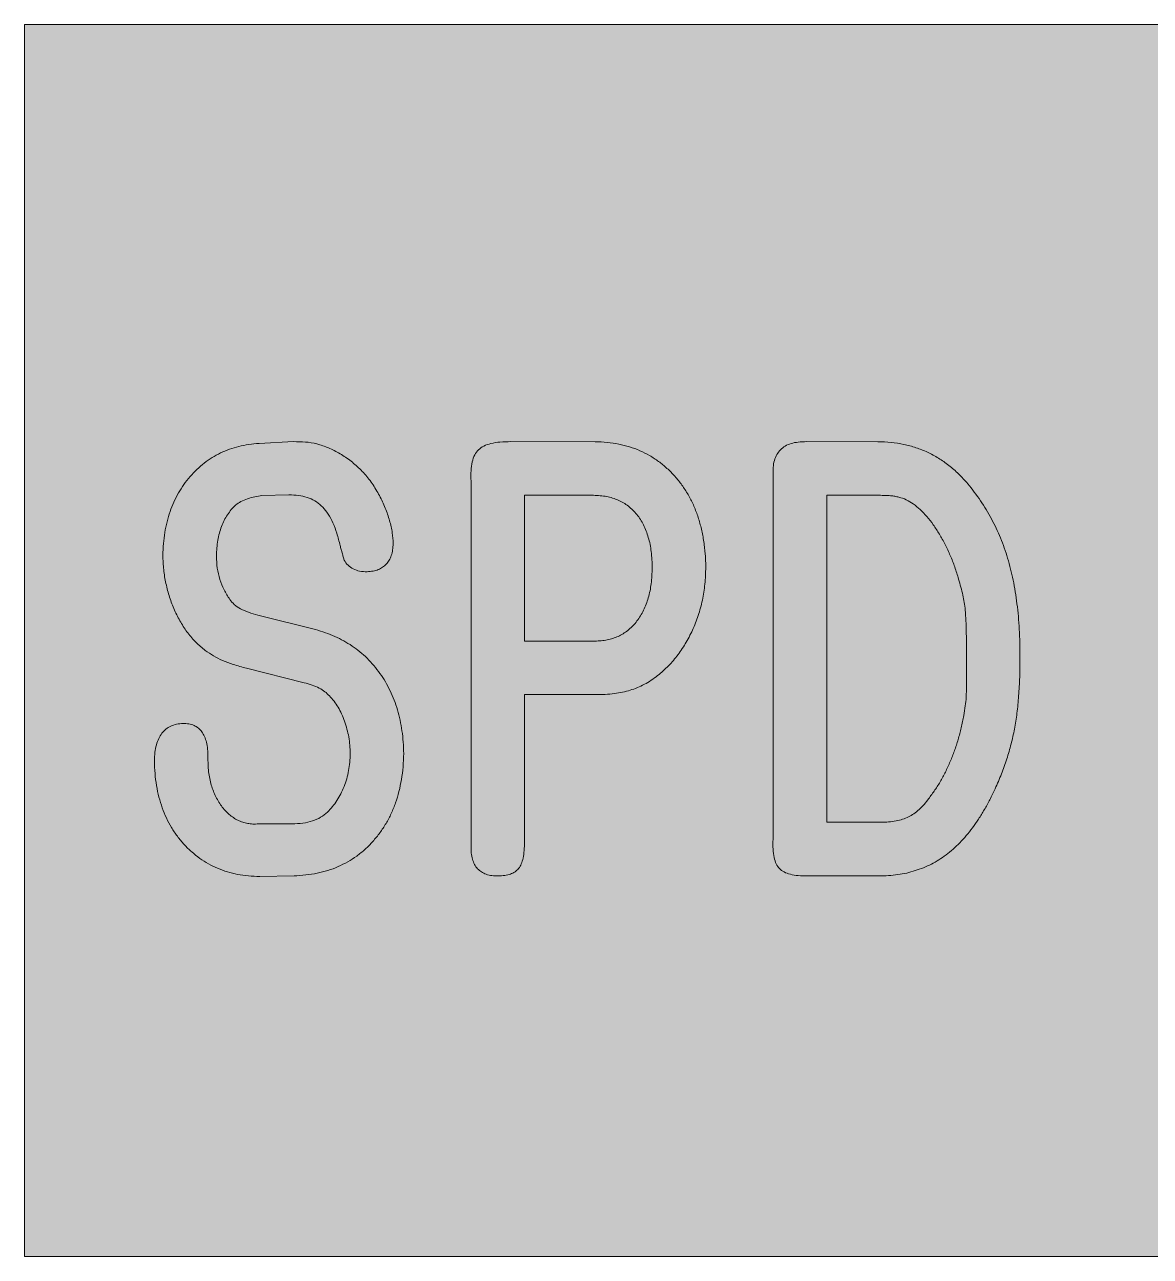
# Model space of a CAD drawing. Header units: inches. Extents: x 98.4 to 111.9, y 145 to 152.4.
# Drawn here: x 98.4 to 105.13, y 145.01 to 152.38 of the extents above; entities that cross this region are included whole.
import ezdxf

# ---------------------------------------------------------------- set-up
doc = ezdxf.new("R2010")
doc.units = ezdxf.units.IN
doc.header["$MEASUREMENT"] = 0

# ---------------------------------------------------------------- blocks, each defined once
blk = doc.blocks.new('block 2')
at = {"true_color": 0xffffff}
h = blk.add_hatch(color=7, dxfattribs=at)
h.dxf.hatch_style = 2
h.paths.add_polyline_path([(98.3968, 152.3788), (98.3968, 145.0128), (111.8588, 145.0128), (111.8588, 152.3788)])
at = {"color": 7, "lineweight": 5, "true_color": 0xffffff}
blk.add_lwpolyline([(98.3968, 152.3788), (98.3968, 145.0128), (111.8588, 145.0128), (111.8588, 152.3788), (98.3968, 152.3788)], dxfattribs=at)
blk = doc.blocks.new('block 5')
at = {"color": 7, "lineweight": 5, "true_color": 0xffffff}
blk.add_open_spline([(102.4696, 149.1343), (102.4684, 149.1005), (102.4672, 149.0668), (102.4639, 149.0332), (102.4609, 149.001), (102.456, 148.969), (102.4493, 148.9373), (102.4427, 148.9062), (102.4344, 148.8754), (102.4244, 148.8453), (102.4146, 148.8155), (102.4031, 148.7863), (102.39, 148.7578), (102.3772, 148.7299), (102.3629, 148.7028), (102.3471, 148.6765), (102.3318, 148.6509), (102.3151, 148.6261), (102.2969, 148.6025), (102.279, 148.5794), (102.2596, 148.5575), (102.2387, 148.537), (102.2179, 148.5166), (102.1955, 148.4978), (102.1732, 148.4789), (102.1601, 148.4693), (102.1469, 148.4598), (102.1332, 148.4512), (102.1199, 148.443), (102.106, 148.4357), (102.0919, 148.4287), (102.0781, 148.4217), (102.064, 148.4151), (102.0496, 148.4095), (102.0356, 148.404), (102.0212, 148.3994), (102.0067, 148.3954), (101.9916, 148.3912), (101.9764, 148.3875), (101.961, 148.3846), (101.9442, 148.3815), (101.9272, 148.3792), (101.9102, 148.3773), (101.8916, 148.3752), (101.873, 148.3736), (101.8543, 148.3728), (101.834, 148.3719), (101.8137, 148.3721), (101.7934, 148.3722), (101.7934, 148.3722), (101.386, 148.3722), (101.386, 148.3722), (101.386, 148.3722), (101.3858, 147.491), (101.3858, 147.491), (101.3853, 147.4737), (101.3849, 147.4564), (101.3835, 147.4391), (101.3823, 147.4243), (101.3805, 147.4096), (101.3773, 147.3951), (101.3746, 147.3829), (101.371, 147.371), (101.366, 147.3595), (101.3618, 147.3499), (101.3568, 147.3406), (101.3502, 147.3324), (101.3441, 147.3248), (101.3368, 147.3182), (101.3288, 147.3127), (101.3204, 147.3068), (101.3112, 147.3021), (101.3017, 147.2986), (101.2909, 147.2946), (101.2797, 147.2921), (101.2684, 147.2906), (101.2554, 147.289), (101.2424, 147.2887), (101.2294, 147.2884), (101.2164, 147.2884), (101.2033, 147.2885), (101.1905, 147.2901), (101.179, 147.2915), (101.1676, 147.2942), (101.1566, 147.298), (101.1467, 147.3014), (101.1371, 147.3058), (101.1284, 147.3115), (101.1199, 147.3171), (101.1121, 147.3238), (101.1052, 147.3313), (101.0982, 147.3388), (101.0921, 147.3472), (101.0872, 147.3561), (101.0817, 147.3661), (101.0779, 147.3768), (101.0747, 147.3877), (101.0713, 147.4), (101.0687, 147.4124), (101.0674, 147.425), (101.0659, 147.4393), (101.066, 147.4537), (101.066, 147.4682), (101.066, 147.4682), (101.0657, 149.6491), (101.0657, 149.6491), (101.0651, 149.6702), (101.0644, 149.6913), (101.0657, 149.7123), (101.0667, 149.7298), (101.0691, 149.7471), (101.073, 149.7642), (101.0764, 149.7787), (101.0809, 149.7929), (101.0877, 149.806), (101.0936, 149.8173), (101.1012, 149.8277), (101.1103, 149.8365), (101.1196, 149.8455), (101.1304, 149.8527), (101.1419, 149.8585), (101.1555, 149.8653), (101.17, 149.8701), (101.1848, 149.8738), (101.2026, 149.8782), (101.2208, 149.8811), (101.239, 149.8828), (101.2606, 149.8847), (101.2823, 149.8849), (101.3041, 149.885), (101.3041, 149.885), (101.8086, 149.8845), (101.8086, 149.8845), (101.8327, 149.8837), (101.8568, 149.8829), (101.8808, 149.8805), (101.9038, 149.8782), (101.9265, 149.8745), (101.9491, 149.8698), (101.971, 149.8653), (101.9927, 149.8599), (102.014, 149.8534), (102.035, 149.8471), (102.0556, 149.8396), (102.0756, 149.8309), (102.0953, 149.8222), (102.1145, 149.8123), (102.1332, 149.8015), (102.1518, 149.7908), (102.17, 149.7792), (102.1873, 149.7665), (102.2049, 149.7538), (102.2216, 149.7399), (102.2376, 149.7253), (102.254, 149.7103), (102.2696, 149.6944), (102.2844, 149.6779), (102.2994, 149.6611), (102.3136, 149.6436), (102.3268, 149.6254), (102.34, 149.607), (102.3522, 149.588), (102.3635, 149.5684), (102.375, 149.5484), (102.3856, 149.5279), (102.3951, 149.5068), (102.4048, 149.4853), (102.4134, 149.4632), (102.421, 149.4408), (102.4289, 149.4178), (102.4357, 149.3944), (102.4414, 149.3708), (102.4473, 149.3462), (102.4521, 149.3213), (102.456, 149.2963), (102.4602, 149.2701), (102.4635, 149.2437), (102.4656, 149.2173), (102.4678, 149.1897), (102.4687, 149.162), (102.4696, 149.1343)], degree=3, knots=[0, 0, 0, 0, 1, 1, 1, 2, 2, 2, 3, 3, 3, 4, 4, 4, 5, 5, 5, 6, 6, 6, 7, 7, 7, 8, 8, 8, 9, 9, 9, 10, 10, 10, 11, 11, 11, 12, 12, 12, 13, 13, 13, 14, 14, 14, 15, 15, 15, 16, 16, 16, 17, 17, 17, 18, 18, 18, 19, 19, 19, 20, 20, 20, 21, 21, 21, 22, 22, 22, 23, 23, 23, 24, 24, 24, 25, 25, 25, 26, 26, 26, 27, 27, 27, 28, 28, 28, 29, 29, 29, 30, 30, 30, 31, 31, 31, 32, 32, 32, 33, 33, 33, 34, 34, 34, 35, 35, 35, 36, 36, 36, 37, 37, 37, 38, 38, 38, 39, 39, 39, 40, 40, 40, 41, 41, 41, 42, 42, 42, 43, 43, 43, 44, 44, 44, 45, 45, 45, 46, 46, 46, 47, 47, 47, 48, 48, 48, 49, 49, 49, 50, 50, 50, 51, 51, 51, 52, 52, 52, 53, 53, 53, 54, 54, 54, 55, 55, 55, 56, 56, 56, 57, 57, 57, 58, 58, 58, 59, 59, 59, 60, 60, 60, 60], dxfattribs=at)
blk = doc.blocks.new('block 6')
at = {"color": 7, "lineweight": 5, "true_color": 0xffffff}
blk.add_open_spline([(100.0075, 147.2884), (100.0075, 147.2884), (99.8029, 147.2844), (99.8029, 147.2844), (99.7801, 147.2851), (99.7573, 147.2857), (99.7346, 147.2878), (99.713, 147.2898), (99.6916, 147.2932), (99.6703, 147.2974), (99.6495, 147.3016), (99.629, 147.3066), (99.6088, 147.3127), (99.589, 147.3186), (99.5696, 147.3256), (99.5506, 147.3336), (99.5319, 147.3414), (99.5136, 147.3502), (99.4959, 147.3601), (99.4779, 147.37), (99.4606, 147.3809), (99.4439, 147.3928), (99.4272, 147.4047), (99.4112, 147.4176), (99.3959, 147.4312), (99.3801, 147.4453), (99.3651, 147.4602), (99.3508, 147.4758), (99.3364, 147.4915), (99.3229, 147.5079), (99.3101, 147.5249), (99.2974, 147.542), (99.2855, 147.5597), (99.2746, 147.578), (99.2636, 147.5963), (99.2537, 147.6151), (99.2447, 147.6344), (99.2354, 147.6543), (99.2272, 147.6747), (99.2198, 147.6954), (99.2123, 147.7165), (99.2057, 147.738), (99.2001, 147.7597), (99.1942, 147.7823), (99.1893, 147.8051), (99.1854, 147.828), (99.1813, 147.8518), (99.1783, 147.8757), (99.1764, 147.8997), (99.1743, 147.9251), (99.1733, 147.9505), (99.1724, 147.9759), (99.173, 147.9931), (99.1736, 148.0103), (99.1758, 148.0273), (99.1777, 148.0423), (99.1808, 148.0572), (99.1848, 148.0719), (99.1884, 148.0849), (99.1926, 148.0976), (99.1984, 148.1097), (99.2036, 148.1207), (99.2101, 148.1311), (99.2176, 148.1408), (99.2246, 148.1499), (99.2324, 148.1584), (99.2413, 148.1656), (99.2502, 148.1729), (99.2602, 148.1788), (99.2706, 148.1837), (99.2815, 148.1887), (99.2929, 148.1925), (99.3045, 148.195), (99.3175, 148.1977), (99.3307, 148.1989), (99.344, 148.2), (99.3557, 148.1994), (99.3675, 148.1987), (99.379, 148.1967), (99.3895, 148.1948), (99.3998, 148.1919), (99.4095, 148.1876), (99.4188, 148.1835), (99.4275, 148.1782), (99.4355, 148.1718), (99.4433, 148.1654), (99.4504, 148.158), (99.4563, 148.1498), (99.4627, 148.1411), (99.4678, 148.1315), (99.4721, 148.1216), (99.4771, 148.1104), (99.481, 148.0989), (99.484, 148.0871), (99.4874, 148.0738), (99.4896, 148.0602), (99.4908, 148.0465), (99.4922, 148.0309), (99.4923, 148.0153), (99.4925, 147.9996), (99.4931, 147.97), (99.4937, 147.9404), (99.497, 147.911), (99.5, 147.8841), (99.5052, 147.8574), (99.5128, 147.8314), (99.5199, 147.8072), (99.5291, 147.7835), (99.5405, 147.7609), (99.5513, 147.7392), (99.564, 147.7185), (99.5788, 147.6993), (99.586, 147.6901), (99.5937, 147.6812), (99.602, 147.6728), (99.6097, 147.665), (99.6178, 147.6577), (99.6263, 147.6508), (99.6344, 147.6441), (99.6428, 147.6378), (99.6517, 147.6322), (99.6605, 147.6266), (99.6697, 147.6216), (99.6793, 147.6175), (99.6887, 147.6135), (99.6983, 147.6102), (99.7081, 147.6073), (99.7179, 147.6045), (99.7279, 147.6021), (99.738, 147.6006), (99.7485, 147.599), (99.7591, 147.5983), (99.7696, 147.5983), (99.7809, 147.5982), (99.7922, 147.5989), (99.8035, 147.5995), (99.8035, 147.5995), (99.9954, 147.5994), (99.9954, 147.5994), (100.0173, 147.6002), (100.0392, 147.601), (100.0609, 147.6039), (100.0802, 147.6065), (100.0993, 147.6108), (100.1179, 147.6169), (100.1349, 147.6225), (100.1514, 147.6296), (100.1665, 147.6389), (100.1809, 147.6479), (100.194, 147.6589), (100.2071, 147.67), (100.2173, 147.6805), (100.2275, 147.691), (100.237, 147.7022), (100.2468, 147.7136), (100.2559, 147.7257), (100.2641, 147.7383), (100.2725, 147.7512), (100.2798, 147.7646), (100.2867, 147.7784), (100.2939, 147.7928), (100.3006, 147.8074), (100.3065, 147.8224), (100.3125, 147.8377), (100.3178, 147.8534), (100.3223, 147.8693), (100.3268, 147.8852), (100.3304, 147.9015), (100.3336, 147.9178), (100.3367, 147.9343), (100.3394, 147.9508), (100.3409, 147.9675), (100.3425, 147.9847), (100.3428, 148.0021), (100.3432, 148.0194), (100.3427, 148.0362), (100.3422, 148.0529), (100.3409, 148.0696), (100.3396, 148.0861), (100.3376, 148.1025), (100.3347, 148.1188), (100.3318, 148.1347), (100.3281, 148.1505), (100.324, 148.1662), (100.3198, 148.1818), (100.3152, 148.1973), (100.3099, 148.2125), (100.3046, 148.2274), (100.2985, 148.2421), (100.2918, 148.2565), (100.2854, 148.2702), (100.2785, 148.2836), (100.2709, 148.2966), (100.2636, 148.3091), (100.2555, 148.3212), (100.2466, 148.3327), (100.238, 148.3439), (100.2285, 148.3544), (100.219, 148.3649), (100.2104, 148.3735), (100.2019, 148.3822), (100.1924, 148.3897), (100.1819, 148.3981), (100.1701, 148.405), (100.158, 148.4112), (100.1445, 148.4181), (100.1305, 148.4242), (100.1162, 148.4292), (100.1003, 148.4348), (100.0839, 148.4392), (100.0675, 148.4435), (100.0675, 148.4435), (99.7233, 148.5297), (99.7233, 148.5297), (99.6967, 148.537), (99.6701, 148.5444), (99.6438, 148.5528), (99.6222, 148.5598), (99.6008, 148.5675), (99.58, 148.5766), (99.5616, 148.5845), (99.5436, 148.5935), (99.5263, 148.6037), (99.5093, 148.6136), (99.493, 148.6247), (99.4767, 148.6358), (99.458, 148.6515), (99.4392, 148.6672), (99.4219, 148.6844), (99.4042, 148.7019), (99.3879, 148.7209), (99.3728, 148.7408), (99.3572, 148.7614), (99.3429, 148.7829), (99.3299, 148.8052), (99.3163, 148.8285), (99.3042, 148.8527), (99.2932, 148.8774), (99.2819, 148.9029), (99.2718, 148.9289), (99.2633, 148.9553), (99.2547, 148.9818), (99.2477, 149.0088), (99.2418, 149.0361), (99.2359, 149.0635), (99.2312, 149.0912), (99.2283, 149.119), (99.2253, 149.1475), (99.2243, 149.1762), (99.2232, 149.2048), (99.2239, 149.2284), (99.2246, 149.2519), (99.2266, 149.2754), (99.2284, 149.2977), (99.2314, 149.3199), (99.2351, 149.342), (99.2386, 149.3634), (99.2428, 149.3847), (99.248, 149.4058), (99.2531, 149.4264), (99.2592, 149.4467), (99.2661, 149.4668), (99.2728, 149.4861), (99.2803, 149.5051), (99.2887, 149.5238), (99.297, 149.5423), (99.3063, 149.5603), (99.3163, 149.578), (99.3263, 149.5954), (99.337, 149.6124), (99.3485, 149.6288), (99.3601, 149.6452), (99.3726, 149.661), (99.3858, 149.6762), (99.3988, 149.6911), (99.4126, 149.7055), (99.427, 149.7191), (99.4411, 149.7324), (99.4557, 149.745), (99.471, 149.7569), (99.4861, 149.7686), (99.5017, 149.7796), (99.5179, 149.7896), (99.5341, 149.7998), (99.5509, 149.809), (99.5681, 149.8173), (99.5854, 149.8256), (99.6031, 149.8329), (99.6212, 149.8393), (99.6397, 149.8459), (99.6586, 149.8515), (99.6776, 149.8563), (99.6972, 149.8612), (99.717, 149.8652), (99.7369, 149.8681), (99.7577, 149.8712), (99.7786, 149.873), (99.7995, 149.8749), (99.7995, 149.8749), (100.0035, 149.885), (100.0035, 149.885), (100.0035, 149.885), (100.0231, 149.8845), (100.0231, 149.8845), (100.0463, 149.8841), (100.0695, 149.8838), (100.0925, 149.8811), (100.116, 149.8784), (100.1393, 149.8733), (100.162, 149.8664), (100.1855, 149.8593), (100.2085, 149.8503), (100.2308, 149.8399), (100.2544, 149.829), (100.2772, 149.8165), (100.2991, 149.8026), (100.3218, 149.7883), (100.3435, 149.7724), (100.364, 149.7552), (100.3846, 149.738), (100.404, 149.7196), (100.4222, 149.6999), (100.441, 149.6795), (100.4584, 149.6578), (100.4741, 149.635), (100.4902, 149.6115), (100.5045, 149.5868), (100.5187, 149.5622), (100.5308, 149.5378), (100.5429, 149.5134), (100.5531, 149.4882), (100.5631, 149.4636), (100.5713, 149.4382), (100.5785, 149.4126), (100.5853, 149.3886), (100.5913, 149.3643), (100.5949, 149.3397), (100.598, 149.3185), (100.5993, 149.2969), (100.6006, 149.2754), (100.5998, 149.2628), (100.599, 149.2501), (100.5972, 149.2376), (100.5955, 149.2263), (100.593, 149.2151), (100.5893, 149.2043), (100.5859, 149.1945), (100.5815, 149.185), (100.5763, 149.176), (100.5715, 149.1678), (100.5659, 149.1599), (100.5594, 149.1529), (100.5528, 149.1459), (100.5453, 149.1397), (100.5373, 149.1343), (100.5292, 149.1287), (100.5205, 149.1239), (100.5114, 149.1202), (100.5014, 149.116), (100.4909, 149.1131), (100.4803, 149.1111), (100.4686, 149.1089), (100.4567, 149.1078), (100.4448, 149.1066), (100.4296, 149.1074), (100.4144, 149.1082), (100.3996, 149.1111), (100.3866, 149.1137), (100.3738, 149.1181), (100.3618, 149.1241), (100.3504, 149.1299), (100.3397, 149.1372), (100.3307, 149.1461), (100.3216, 149.1553), (100.3143, 149.1662), (100.307, 149.1772), (100.3063, 149.1798), (100.3055, 149.1824), (100.3048, 149.1851), (100.3037, 149.189), (100.3026, 149.193), (100.3014, 149.1969), (100.3004, 149.1999), (100.2994, 149.2029), (100.2986, 149.206), (100.2972, 149.2108), (100.2964, 149.2158), (100.2952, 149.2206), (100.2936, 149.2269), (100.2914, 149.2331), (100.2895, 149.2393), (100.2871, 149.2473), (100.2852, 149.2554), (100.2833, 149.2635), (100.2772, 149.2881), (100.2711, 149.3127), (100.2636, 149.3369), (100.2569, 149.3582), (100.2491, 149.3792), (100.2399, 149.3996), (100.2317, 149.4175), (100.2224, 149.435), (100.2116, 149.4515), (100.2021, 149.4662), (100.1915, 149.4801), (100.1795, 149.4927), (100.1681, 149.5046), (100.1554, 149.5153), (100.1416, 149.5243), (100.1278, 149.5334), (100.113, 149.5409), (100.0976, 149.5469), (100.0815, 149.5532), (100.0649, 149.5581), (100.0479, 149.561), (100.0293, 149.5643), (100.0104, 149.5652), (99.9915, 149.5662), (99.9915, 149.5662), (99.9755, 149.5662), (99.9755, 149.5662), (99.9755, 149.5662), (99.8154, 149.5622), (99.8154, 149.5622), (99.8014, 149.5605), (99.7874, 149.5588), (99.7736, 149.5559), (99.7587, 149.5529), (99.744, 149.5485), (99.7296, 149.5435), (99.7158, 149.5388), (99.7022, 149.5335), (99.6895, 149.5266), (99.6789, 149.5208), (99.6689, 149.5138), (99.659, 149.5068), (99.6498, 149.4979), (99.6407, 149.4889), (99.6325, 149.4792), (99.6242, 149.4694), (99.6169, 149.4589), (99.6099, 149.4481), (99.6028, 149.4371), (99.596, 149.4259), (99.5901, 149.4143), (99.5841, 149.4024), (99.579, 149.3901), (99.5743, 149.3776), (99.5694, 149.3646), (99.5651, 149.3514), (99.5613, 149.3381), (99.5574, 149.3239), (99.5542, 149.3096), (99.5517, 149.2952), (99.5492, 149.28), (99.5474, 149.2647), (99.5461, 149.2494), (99.5448, 149.2333), (99.544, 149.2171), (99.5433, 149.2009), (99.5444, 149.1767), (99.5456, 149.1525), (99.5489, 149.1286), (99.5521, 149.1057), (99.5573, 149.0831), (99.5642, 149.0609), (99.5707, 149.0395), (99.5788, 149.0186), (99.589, 148.9988), (99.5991, 148.9791), (99.6113, 148.9604), (99.6234, 148.9418), (99.632, 148.9311), (99.6405, 148.9204), (99.6505, 148.9113), (99.6616, 148.9013), (99.6745, 148.8932), (99.6878, 148.8859), (99.7029, 148.8776), (99.7185, 148.8703), (99.7346, 148.8644), (99.7531, 148.8577), (99.7723, 148.8528), (99.7915, 148.8478), (99.7915, 148.8478), (100.1354, 148.7611), (100.1354, 148.7611), (100.1554, 148.7552), (100.1755, 148.7492), (100.1953, 148.7425), (100.2144, 148.736), (100.2333, 148.7288), (100.2517, 148.7205), (100.2698, 148.7123), (100.2874, 148.7031), (100.3048, 148.6934), (100.3219, 148.6839), (100.3388, 148.6739), (100.355, 148.6629), (100.371, 148.6521), (100.3863, 148.6402), (100.4013, 148.6279), (100.4163, 148.6157), (100.431, 148.6031), (100.4448, 148.5895), (100.4587, 148.5758), (100.4717, 148.5611), (100.4843, 148.5461), (100.497, 148.5309), (100.5094, 148.5153), (100.521, 148.4992), (100.5327, 148.483), (100.5436, 148.4662), (100.5537, 148.449), (100.5639, 148.4315), (100.5732, 148.4136), (100.5819, 148.3954), (100.5907, 148.377), (100.5987, 148.3584), (100.6062, 148.3395), (100.6138, 148.3204), (100.6207, 148.301), (100.6265, 148.2813), (100.6326, 148.2611), (100.6375, 148.2405), (100.6418, 148.2198), (100.6462, 148.1985), (100.6499, 148.177), (100.6531, 148.1554), (100.6563, 148.1333), (100.6588, 148.1111), (100.6604, 148.0888), (100.662, 148.0657), (100.6626, 148.0426), (100.6632, 148.0194), (100.6623, 147.9928), (100.6615, 147.9663), (100.6593, 147.9398), (100.6572, 147.9145), (100.6538, 147.8893), (100.6497, 147.8642), (100.6457, 147.8401), (100.6409, 147.8161), (100.635, 147.7925), (100.6293, 147.7698), (100.6225, 147.7474), (100.6147, 147.7253), (100.607, 147.7037), (100.5983, 147.6824), (100.5887, 147.6615), (100.5793, 147.6411), (100.5691, 147.6211), (100.5577, 147.6017), (100.5464, 147.5826), (100.5341, 147.5642), (100.521, 147.5464), (100.5077, 147.5284), (100.4935, 147.5111), (100.4786, 147.4944), (100.464, 147.4781), (100.4486, 147.4623), (100.4323, 147.4476), (100.4164, 147.4331), (100.3996, 147.4195), (100.3821, 147.4069), (100.3649, 147.3945), (100.3469, 147.383), (100.3285, 147.3725), (100.31, 147.3619), (100.2909, 147.3523), (100.2715, 147.3437), (100.2516, 147.3349), (100.2312, 147.3271), (100.2105, 147.3206), (100.1894, 147.3139), (100.1679, 147.3086), (100.1461, 147.3042), (100.1237, 147.2996), (100.1011, 147.2959), (100.0784, 147.2935), (100.0549, 147.2909), (100.0312, 147.2897), (100.0075, 147.2884)], degree=3, knots=[0, 0, 0, 0, 1, 1, 1, 2, 2, 2, 3, 3, 3, 4, 4, 4, 5, 5, 5, 6, 6, 6, 7, 7, 7, 8, 8, 8, 9, 9, 9, 10, 10, 10, 11, 11, 11, 12, 12, 12, 13, 13, 13, 14, 14, 14, 15, 15, 15, 16, 16, 16, 17, 17, 17, 18, 18, 18, 19, 19, 19, 20, 20, 20, 21, 21, 21, 22, 22, 22, 23, 23, 23, 24, 24, 24, 25, 25, 25, 26, 26, 26, 27, 27, 27, 28, 28, 28, 29, 29, 29, 30, 30, 30, 31, 31, 31, 32, 32, 32, 33, 33, 33, 34, 34, 34, 35, 35, 35, 36, 36, 36, 37, 37, 37, 38, 38, 38, 39, 39, 39, 40, 40, 40, 41, 41, 41, 42, 42, 42, 43, 43, 43, 44, 44, 44, 45, 45, 45, 46, 46, 46, 47, 47, 47, 48, 48, 48, 49, 49, 49, 50, 50, 50, 51, 51, 51, 52, 52, 52, 53, 53, 53, 54, 54, 54, 55, 55, 55, 56, 56, 56, 57, 57, 57, 58, 58, 58, 59, 59, 59, 60, 60, 60, 61, 61, 61, 62, 62, 62, 63, 63, 63, 64, 64, 64, 65, 65, 65, 66, 66, 66, 67, 67, 67, 68, 68, 68, 69, 69, 69, 70, 70, 70, 71, 71, 71, 72, 72, 72, 73, 73, 73, 74, 74, 74, 75, 75, 75, 76, 76, 76, 77, 77, 77, 78, 78, 78, 79, 79, 79, 80, 80, 80, 81, 81, 81, 82, 82, 82, 83, 83, 83, 84, 84, 84, 85, 85, 85, 86, 86, 86, 87, 87, 87, 88, 88, 88, 89, 89, 89, 90, 90, 90, 91, 91, 91, 92, 92, 92, 93, 93, 93, 94, 94, 94, 95, 95, 95, 96, 96, 96, 97, 97, 97, 98, 98, 98, 99, 99, 99, 100, 100, 100, 101, 101, 101, 102, 102, 102, 103, 103, 103, 104, 104, 104, 105, 105, 105, 106, 106, 106, 107, 107, 107, 108, 108, 108, 109, 109, 109, 110, 110, 110, 111, 111, 111, 112, 112, 112, 113, 113, 113, 114, 114, 114, 115, 115, 115, 116, 116, 116, 117, 117, 117, 118, 118, 118, 119, 119, 119, 120, 120, 120, 121, 121, 121, 122, 122, 122, 123, 123, 123, 124, 124, 124, 125, 125, 125, 126, 126, 126, 127, 127, 127, 128, 128, 128, 129, 129, 129, 130, 130, 130, 131, 131, 131, 132, 132, 132, 133, 133, 133, 134, 134, 134, 135, 135, 135, 136, 136, 136, 137, 137, 137, 138, 138, 138, 139, 139, 139, 140, 140, 140, 141, 141, 141, 142, 142, 142, 143, 143, 143, 144, 144, 144, 145, 145, 145, 146, 146, 146, 147, 147, 147, 148, 148, 148, 149, 149, 149, 150, 150, 150, 151, 151, 151, 152, 152, 152, 153, 153, 153, 154, 154, 154, 155, 155, 155, 156, 156, 156, 157, 157, 157, 158, 158, 158, 159, 159, 159, 160, 160, 160, 161, 161, 161, 162, 162, 162, 163, 163, 163, 164, 164, 164, 165, 165, 165, 166, 166, 166, 167, 167, 167, 168, 168, 168, 169, 169, 169, 170, 170, 170, 171, 171, 171, 172, 172, 172, 173, 173, 173, 174, 174, 174, 175, 175, 175, 176, 176, 176, 177, 177, 177, 178, 178, 178, 179, 179, 179, 180, 180, 180, 181, 181, 181, 182, 182, 182, 183, 183, 183, 184, 184, 184, 185, 185, 185, 186, 186, 186, 187, 187, 187, 188, 188, 188, 189, 189, 189, 190, 190, 190, 191, 191, 191, 192, 192, 192, 193, 193, 193, 194, 194, 194, 194], dxfattribs=at)
blk = doc.blocks.new('block 7')
at = {"color": 7, "lineweight": 5, "true_color": 0xffffff}
blk.add_open_spline([(103.0634, 147.2884), (103.0453, 147.2887), (103.0272, 147.289), (103.0092, 147.2912), (102.9942, 147.293), (102.9792, 147.2962), (102.9647, 147.3008), (102.9526, 147.3046), (102.9409, 147.3094), (102.9302, 147.3161), (102.9207, 147.322), (102.9119, 147.3294), (102.9048, 147.3381), (102.8974, 147.3471), (102.8916, 147.3576), (102.8873, 147.3685), (102.8822, 147.3816), (102.879, 147.3954), (102.8766, 147.4092), (102.8736, 147.4264), (102.8716, 147.4437), (102.8709, 147.4611), (102.8702, 147.4821), (102.8713, 147.5031), (102.8724, 147.524), (102.8724, 147.524), (102.8721, 149.6824), (102.8721, 149.6824), (102.8717, 149.6986), (102.8714, 149.7148), (102.8726, 149.7309), (102.8737, 149.745), (102.876, 149.7591), (102.88, 149.7727), (102.8835, 149.7849), (102.8884, 149.7967), (102.8947, 149.8077), (102.9006, 149.8182), (102.9077, 149.8279), (102.9161, 149.8365), (102.9245, 149.8451), (102.934, 149.8525), (102.9443, 149.8585), (102.9555, 149.8651), (102.9675, 149.87), (102.9799, 149.8738), (102.9937, 149.8779), (103.0079, 149.8806), (103.0222, 149.8822), (103.0386, 149.8841), (103.055, 149.8846), (103.0714, 149.885), (103.0714, 149.885), (103.4981, 149.8845), (103.4981, 149.8845), (103.5247, 149.8837), (103.5512, 149.883), (103.5777, 149.8805), (103.6033, 149.8781), (103.6287, 149.8741), (103.6539, 149.8687), (103.6783, 149.8634), (103.7024, 149.8568), (103.7261, 149.8489), (103.7496, 149.8412), (103.7726, 149.8322), (103.795, 149.8218), (103.8176, 149.8114), (103.8394, 149.7994), (103.8605, 149.7863), (103.8819, 149.7729), (103.9026, 149.7583), (103.9226, 149.7428), (103.9431, 149.7269), (103.9628, 149.7101), (103.9813, 149.692), (104.0005, 149.6732), (104.0183, 149.6529), (104.0361, 149.6327), (104.0622, 149.5996), (104.0884, 149.5664), (104.1123, 149.5317), (104.136, 149.4971), (104.1574, 149.4609), (104.1772, 149.4239), (104.1971, 149.3865), (104.2153, 149.3483), (104.2314, 149.3093), (104.2477, 149.2696), (104.2619, 149.229), (104.2743, 149.1879), (104.2872, 149.145), (104.298, 149.1014), (104.307, 149.0575), (104.3166, 149.0106), (104.3241, 148.9633), (104.3302, 148.9158), (104.3366, 148.8652), (104.3415, 148.8143), (104.3443, 148.7634), (104.3472, 148.7091), (104.3477, 148.6547), (104.3482, 148.6003), (104.348, 148.5592), (104.3478, 148.5182), (104.3465, 148.4772), (104.3453, 148.4395), (104.3431, 148.4019), (104.3403, 148.3643), (104.3377, 148.3296), (104.3346, 148.2949), (104.3302, 148.2604), (104.3261, 148.2289), (104.3209, 148.1974), (104.3149, 148.1662), (104.3092, 148.1363), (104.3027, 148.1065), (104.2952, 148.077), (104.2875, 148.0468), (104.2787, 148.0169), (104.2692, 147.9872), (104.2595, 147.9572), (104.2491, 147.9274), (104.2376, 147.898), (104.2258, 147.868), (104.2128, 147.8384), (104.1998, 147.8089), (104.1895, 147.7871), (104.1792, 147.7653), (104.1681, 147.7439), (104.1576, 147.7235), (104.1464, 147.7034), (104.1348, 147.6835), (104.1238, 147.6646), (104.1124, 147.6459), (104.1004, 147.6277), (104.0889, 147.6102), (104.0767, 147.5931), (104.0643, 147.5763), (104.0523, 147.5601), (104.04, 147.5442), (104.027, 147.5289), (104.0146, 147.5143), (104.0015, 147.5002), (103.9881, 147.4865), (103.9751, 147.4733), (103.9619, 147.4604), (103.948, 147.4481), (103.9346, 147.4363), (103.9205, 147.4251), (103.9062, 147.4143), (103.8923, 147.4038), (103.8781, 147.3936), (103.8633, 147.3844), (103.8487, 147.3752), (103.8335, 147.3668), (103.8182, 147.359), (103.8026, 147.351), (103.7869, 147.3435), (103.7707, 147.3369), (103.7547, 147.3304), (103.7382, 147.3247), (103.7216, 147.3194), (103.7049, 147.3141), (103.688, 147.3093), (103.6708, 147.3053), (103.6533, 147.3013), (103.6356, 147.2982), (103.6178, 147.2957), (103.5996, 147.2932), (103.5813, 147.2912), (103.563, 147.2901), (103.5442, 147.2889), (103.5253, 147.2887), (103.5064, 147.2884), (103.5064, 147.2884), (103.0634, 147.2884), (103.0634, 147.2884)], degree=3, knots=[0, 0, 0, 0, 1, 1, 1, 2, 2, 2, 3, 3, 3, 4, 4, 4, 5, 5, 5, 6, 6, 6, 7, 7, 7, 8, 8, 8, 9, 9, 9, 10, 10, 10, 11, 11, 11, 12, 12, 12, 13, 13, 13, 14, 14, 14, 15, 15, 15, 16, 16, 16, 17, 17, 17, 18, 18, 18, 19, 19, 19, 20, 20, 20, 21, 21, 21, 22, 22, 22, 23, 23, 23, 24, 24, 24, 25, 25, 25, 26, 26, 26, 27, 27, 27, 28, 28, 28, 29, 29, 29, 30, 30, 30, 31, 31, 31, 32, 32, 32, 33, 33, 33, 34, 34, 34, 35, 35, 35, 36, 36, 36, 37, 37, 37, 38, 38, 38, 39, 39, 39, 40, 40, 40, 41, 41, 41, 42, 42, 42, 43, 43, 43, 44, 44, 44, 45, 45, 45, 46, 46, 46, 47, 47, 47, 48, 48, 48, 49, 49, 49, 50, 50, 50, 51, 51, 51, 52, 52, 52, 53, 53, 53, 54, 54, 54, 55, 55, 55, 56, 56, 56, 57, 57, 57, 58, 58, 58, 59, 59, 59, 59], dxfattribs=at)
blk = doc.blocks.new('block 12')
at = {"true_color": 0xffffff}
h = blk.add_hatch(color=7, dxfattribs=at)
h.dxf.hatch_style = 2
edge = h.paths.add_edge_path()
edge.add_spline(control_points=[(103.1924, 147.609), (103.1924, 147.609), (103.1924, 149.5644), (103.1924, 149.5644), (103.1924, 149.5644), (103.5064, 149.5644), (103.5064, 149.5644), (103.5181, 149.5641), (103.5298, 149.5637), (103.5416, 149.5633), (103.5521, 149.5629), (103.5627, 149.5625), (103.5732, 149.5616), (103.5824, 149.5608), (103.5917, 149.5597), (103.6008, 149.5582), (103.6088, 149.5569), (103.6167, 149.5552), (103.6245, 149.5531), (103.6395, 149.5492), (103.6541, 149.544), (103.668, 149.5373), (103.6827, 149.5303), (103.6965, 149.5217), (103.7103, 149.513), (103.7244, 149.5019), (103.7384, 149.4907), (103.7515, 149.4786), (103.7656, 149.4658), (103.7786, 149.4518), (103.7911, 149.4374), (103.8046, 149.4216), (103.8174, 149.4052), (103.8294, 149.3883), (103.8425, 149.37), (103.8546, 149.3511), (103.8661, 149.3318), (103.8783, 149.3115), (103.8899, 149.2909), (103.9006, 149.2698), (103.9115, 149.2483), (103.9215, 149.2264), (103.9311, 149.2043), (103.9408, 149.1816), (103.95, 149.1587), (103.9582, 149.1354), (103.9666, 149.1114), (103.9739, 149.087), (103.9813, 149.0626), (103.9904, 149.0311), (103.9995, 148.9997), (104.0067, 148.9678), (104.0133, 148.9384), (104.0182, 148.9086), (104.0208, 148.8786), (104.0215, 148.8707), (104.022, 148.8628), (104.0225, 148.8549), (104.0231, 148.8454), (104.0237, 148.836), (104.0242, 148.8266), (104.0248, 148.8155), (104.0254, 148.8044), (104.0259, 148.7933), (104.0264, 148.7807), (104.0268, 148.7681), (104.027, 148.7555), (104.0273, 148.7414), (104.0274, 148.7273), (104.0276, 148.7132), (104.0278, 148.6974), (104.028, 148.6816), (104.0282, 148.6657), (104.0283, 148.6484), (104.0282, 148.6311), (104.0282, 148.6138), (104.0281, 148.5948), (104.0281, 148.5758), (104.0282, 148.5568), (104.0281, 148.5337), (104.0281, 148.5105), (104.0282, 148.4874), (104.0282, 148.4686), (104.0282, 148.4497), (104.0282, 148.4309), (104.0281, 148.4162), (104.0279, 148.4016), (104.0276, 148.3869), (104.0274, 148.3767), (104.027, 148.3666), (104.0265, 148.3564), (104.0255, 148.3392), (104.0237, 148.3221), (104.0214, 148.305), (104.0188, 148.2858), (104.0156, 148.2666), (104.0123, 148.2475), (104.0075, 148.2229), (104.0027, 148.1984), (103.9971, 148.1741), (103.9916, 148.1504), (103.9853, 148.1269), (103.9785, 148.1035), (103.9718, 148.0807), (103.9645, 148.0581), (103.9565, 148.0358), (103.9487, 148.0141), (103.9402, 147.9926), (103.9311, 147.9714), (103.922, 147.9505), (103.9124, 147.9298), (103.9023, 147.9093), (103.8924, 147.8894), (103.8819, 147.8698), (103.8707, 147.8506), (103.8595, 147.8317), (103.8476, 147.8133), (103.8351, 147.7953), (103.8227, 147.7774), (103.8097, 147.7598), (103.7967, 147.7422), (103.7872, 147.7303), (103.7777, 147.7184), (103.7674, 147.7072), (103.758, 147.6971), (103.748, 147.6875), (103.7374, 147.6785), (103.7274, 147.6699), (103.7169, 147.6618), (103.7058, 147.6547), (103.6954, 147.6481), (103.6844, 147.6422), (103.6731, 147.6372), (103.6614, 147.6321), (103.6493, 147.6278), (103.637, 147.6243), (103.6238, 147.6205), (103.6104, 147.6175), (103.5969, 147.6152), (103.5819, 147.6127), (103.5668, 147.6111), (103.5517, 147.6102), (103.5352, 147.6092), (103.5186, 147.6091), (103.502, 147.609), (103.502, 147.609), (103.1924, 147.609), (103.1924, 147.609)], knot_values=[0, 0, 0, 0, 1, 1, 1, 2, 2, 2, 3, 3, 3, 4, 4, 4, 5, 5, 5, 6, 6, 6, 7, 7, 7, 8, 8, 8, 9, 9, 9, 10, 10, 10, 11, 11, 11, 12, 12, 12, 13, 13, 13, 14, 14, 14, 15, 15, 15, 16, 16, 16, 17, 17, 17, 18, 18, 18, 19, 19, 19, 20, 20, 20, 21, 21, 21, 22, 22, 22, 23, 23, 23, 24, 24, 24, 25, 25, 25, 26, 26, 26, 27, 27, 27, 28, 28, 28, 29, 29, 29, 30, 30, 30, 31, 31, 31, 32, 32, 32, 33, 33, 33, 34, 34, 34, 35, 35, 35, 36, 36, 36, 37, 37, 37, 38, 38, 38, 39, 39, 39, 40, 40, 40, 41, 41, 41, 42, 42, 42, 43, 43, 43, 44, 44, 44, 45, 45, 45, 46, 46, 46, 47, 47, 47, 48, 48, 48, 49, 49, 49, 49], degree=3, periodic=1)
at = {"color": 7, "lineweight": 5, "true_color": 0xffffff}
blk.add_open_spline([(103.1924, 147.609), (103.1924, 147.609), (103.1924, 149.5644), (103.1924, 149.5644), (103.1924, 149.5644), (103.5064, 149.5644), (103.5064, 149.5644), (103.5181, 149.5641), (103.5298, 149.5637), (103.5416, 149.5633), (103.5521, 149.5629), (103.5627, 149.5625), (103.5732, 149.5616), (103.5824, 149.5608), (103.5917, 149.5597), (103.6008, 149.5582), (103.6088, 149.5569), (103.6167, 149.5552), (103.6245, 149.5531), (103.6395, 149.5492), (103.6541, 149.544), (103.668, 149.5373), (103.6827, 149.5303), (103.6965, 149.5217), (103.7103, 149.513), (103.7244, 149.5019), (103.7384, 149.4907), (103.7515, 149.4786), (103.7656, 149.4658), (103.7786, 149.4518), (103.7911, 149.4374), (103.8046, 149.4216), (103.8174, 149.4052), (103.8294, 149.3883), (103.8425, 149.37), (103.8546, 149.3511), (103.8661, 149.3318), (103.8783, 149.3115), (103.8899, 149.2909), (103.9006, 149.2698), (103.9115, 149.2483), (103.9215, 149.2264), (103.9311, 149.2043), (103.9408, 149.1816), (103.95, 149.1587), (103.9582, 149.1354), (103.9666, 149.1114), (103.9739, 149.087), (103.9813, 149.0626), (103.9904, 149.0311), (103.9995, 148.9997), (104.0067, 148.9678), (104.0133, 148.9384), (104.0182, 148.9086), (104.0208, 148.8786), (104.0215, 148.8707), (104.022, 148.8628), (104.0225, 148.8549), (104.0231, 148.8454), (104.0237, 148.836), (104.0242, 148.8266), (104.0248, 148.8155), (104.0254, 148.8044), (104.0259, 148.7933), (104.0264, 148.7807), (104.0268, 148.7681), (104.027, 148.7555), (104.0273, 148.7414), (104.0274, 148.7273), (104.0276, 148.7132), (104.0278, 148.6974), (104.028, 148.6816), (104.0282, 148.6657), (104.0283, 148.6484), (104.0282, 148.6311), (104.0282, 148.6138), (104.0281, 148.5948), (104.0281, 148.5758), (104.0282, 148.5568), (104.0281, 148.5337), (104.0281, 148.5105), (104.0282, 148.4874), (104.0282, 148.4686), (104.0282, 148.4497), (104.0282, 148.4309), (104.0281, 148.4162), (104.0279, 148.4016), (104.0276, 148.3869), (104.0274, 148.3767), (104.027, 148.3666), (104.0265, 148.3564), (104.0255, 148.3392), (104.0237, 148.3221), (104.0214, 148.305), (104.0188, 148.2858), (104.0156, 148.2666), (104.0123, 148.2475), (104.0075, 148.2229), (104.0027, 148.1984), (103.9971, 148.1741), (103.9916, 148.1504), (103.9853, 148.1269), (103.9785, 148.1035), (103.9718, 148.0807), (103.9645, 148.0581), (103.9565, 148.0358), (103.9487, 148.0141), (103.9402, 147.9926), (103.9311, 147.9714), (103.922, 147.9505), (103.9124, 147.9298), (103.9023, 147.9093), (103.8924, 147.8894), (103.8819, 147.8698), (103.8707, 147.8506), (103.8595, 147.8317), (103.8476, 147.8133), (103.8351, 147.7953), (103.8227, 147.7774), (103.8097, 147.7598), (103.7967, 147.7422), (103.7872, 147.7303), (103.7777, 147.7184), (103.7674, 147.7072), (103.758, 147.6971), (103.748, 147.6875), (103.7374, 147.6785), (103.7274, 147.6699), (103.7169, 147.6618), (103.7058, 147.6547), (103.6954, 147.6481), (103.6844, 147.6422), (103.6731, 147.6372), (103.6614, 147.6321), (103.6493, 147.6278), (103.637, 147.6243), (103.6238, 147.6205), (103.6104, 147.6175), (103.5969, 147.6152), (103.5819, 147.6127), (103.5668, 147.6111), (103.5517, 147.6102), (103.5352, 147.6092), (103.5186, 147.6091), (103.502, 147.609), (103.502, 147.609), (103.1924, 147.609), (103.1924, 147.609)], degree=3, knots=[0, 0, 0, 0, 1, 1, 1, 2, 2, 2, 3, 3, 3, 4, 4, 4, 5, 5, 5, 6, 6, 6, 7, 7, 7, 8, 8, 8, 9, 9, 9, 10, 10, 10, 11, 11, 11, 12, 12, 12, 13, 13, 13, 14, 14, 14, 15, 15, 15, 16, 16, 16, 17, 17, 17, 18, 18, 18, 19, 19, 19, 20, 20, 20, 21, 21, 21, 22, 22, 22, 23, 23, 23, 24, 24, 24, 25, 25, 25, 26, 26, 26, 27, 27, 27, 28, 28, 28, 29, 29, 29, 30, 30, 30, 31, 31, 31, 32, 32, 32, 33, 33, 33, 34, 34, 34, 35, 35, 35, 36, 36, 36, 37, 37, 37, 38, 38, 38, 39, 39, 39, 40, 40, 40, 41, 41, 41, 42, 42, 42, 43, 43, 43, 44, 44, 44, 45, 45, 45, 46, 46, 46, 47, 47, 47, 48, 48, 48, 49, 49, 49, 49], dxfattribs=at)
blk = doc.blocks.new('block 13')
at = {"true_color": 0xffffff}
h = blk.add_hatch(color=7, dxfattribs=at)
h.dxf.hatch_style = 2
edge = h.paths.add_edge_path()
edge.add_spline(control_points=[(102.1495, 149.1303), (102.1484, 149.1628), (102.1473, 149.1952), (102.1433, 149.2274), (102.1398, 149.2562), (102.134, 149.2848), (102.1258, 149.3127), (102.1184, 149.3381), (102.1089, 149.3629), (102.097, 149.3866), (102.0859, 149.4088), (102.0726, 149.4301), (102.0569, 149.4493), (102.0494, 149.4585), (102.0412, 149.4673), (102.0327, 149.4758), (102.0244, 149.484), (102.0158, 149.4918), (102.0067, 149.4989), (101.9974, 149.5062), (101.9876, 149.5128), (101.9774, 149.5187), (101.9673, 149.5245), (101.9569, 149.5298), (101.9463, 149.5345), (101.9353, 149.5394), (101.924, 149.5438), (101.9124, 149.5475), (101.9008, 149.5512), (101.8889, 149.5543), (101.8769, 149.5565), (101.864, 149.5589), (101.851, 149.5604), (101.8379, 149.5616), (101.8244, 149.5628), (101.8109, 149.5636), (101.7973, 149.5644), (101.7973, 149.5644), (101.386, 149.5644), (101.386, 149.5644), (101.386, 149.5644), (101.386, 148.6928), (101.386, 148.6928), (101.386, 148.6928), (101.8165, 148.6928), (101.8165, 148.6928), (101.8289, 148.6933), (101.8414, 148.6937), (101.8537, 148.6951), (101.8655, 148.6964), (101.8772, 148.6985), (101.8887, 148.7013), (101.8998, 148.704), (101.9107, 148.7072), (101.9215, 148.7109), (101.9323, 148.7146), (101.9429, 148.7188), (101.9531, 148.7239), (101.963, 148.7289), (101.9726, 148.7347), (101.9819, 148.7408), (101.9914, 148.7472), (102.0007, 148.7539), (102.0095, 148.7611), (102.0185, 148.7685), (102.027, 148.7764), (102.0349, 148.7849), (102.0432, 148.7936), (102.0509, 148.8029), (102.0581, 148.8125), (102.073, 148.8325), (102.086, 148.8539), (102.097, 148.8763), (102.1088, 148.9002), (102.1184, 148.9252), (102.1258, 148.9508), (102.1338, 148.9785), (102.1393, 149.0069), (102.1428, 149.0355), (102.1466, 149.067), (102.1481, 149.0986), (102.1495, 149.1303)], knot_values=[0, 0, 0, 0, 1, 1, 1, 2, 2, 2, 3, 3, 3, 4, 4, 4, 5, 5, 5, 6, 6, 6, 7, 7, 7, 8, 8, 8, 9, 9, 9, 10, 10, 10, 11, 11, 11, 12, 12, 12, 13, 13, 13, 14, 14, 14, 15, 15, 15, 16, 16, 16, 17, 17, 17, 18, 18, 18, 19, 19, 19, 20, 20, 20, 21, 21, 21, 22, 22, 22, 23, 23, 23, 24, 24, 24, 25, 25, 25, 26, 26, 26, 27, 27, 27, 27], degree=3, periodic=1)
at = {"color": 7, "lineweight": 5, "true_color": 0xffffff}
blk.add_open_spline([(102.1495, 149.1303), (102.1484, 149.1628), (102.1473, 149.1952), (102.1433, 149.2274), (102.1398, 149.2562), (102.134, 149.2848), (102.1258, 149.3127), (102.1184, 149.3381), (102.1089, 149.3629), (102.097, 149.3866), (102.0859, 149.4088), (102.0726, 149.4301), (102.0569, 149.4493), (102.0494, 149.4585), (102.0412, 149.4673), (102.0327, 149.4758), (102.0244, 149.484), (102.0158, 149.4918), (102.0067, 149.4989), (101.9974, 149.5062), (101.9876, 149.5128), (101.9774, 149.5187), (101.9673, 149.5245), (101.9569, 149.5298), (101.9463, 149.5345), (101.9353, 149.5394), (101.924, 149.5438), (101.9124, 149.5475), (101.9008, 149.5512), (101.8889, 149.5543), (101.8769, 149.5565), (101.864, 149.5589), (101.851, 149.5604), (101.8379, 149.5616), (101.8244, 149.5628), (101.8109, 149.5636), (101.7973, 149.5644), (101.7973, 149.5644), (101.386, 149.5644), (101.386, 149.5644), (101.386, 149.5644), (101.386, 148.6928), (101.386, 148.6928), (101.386, 148.6928), (101.8165, 148.6928), (101.8165, 148.6928), (101.8289, 148.6933), (101.8414, 148.6937), (101.8537, 148.6951), (101.8655, 148.6964), (101.8772, 148.6985), (101.8887, 148.7013), (101.8998, 148.704), (101.9107, 148.7072), (101.9215, 148.7109), (101.9323, 148.7146), (101.9429, 148.7188), (101.9531, 148.7239), (101.963, 148.7289), (101.9726, 148.7347), (101.9819, 148.7408), (101.9914, 148.7472), (102.0007, 148.7539), (102.0095, 148.7611), (102.0185, 148.7685), (102.027, 148.7764), (102.0349, 148.7849), (102.0432, 148.7936), (102.0509, 148.8029), (102.0581, 148.8125), (102.073, 148.8325), (102.086, 148.8539), (102.097, 148.8763), (102.1088, 148.9002), (102.1184, 148.9252), (102.1258, 148.9508), (102.1338, 148.9785), (102.1393, 149.0069), (102.1428, 149.0355), (102.1466, 149.067), (102.1481, 149.0986), (102.1495, 149.1303)], degree=3, knots=[0, 0, 0, 0, 1, 1, 1, 2, 2, 2, 3, 3, 3, 4, 4, 4, 5, 5, 5, 6, 6, 6, 7, 7, 7, 8, 8, 8, 9, 9, 9, 10, 10, 10, 11, 11, 11, 12, 12, 12, 13, 13, 13, 14, 14, 14, 15, 15, 15, 16, 16, 16, 17, 17, 17, 18, 18, 18, 19, 19, 19, 20, 20, 20, 21, 21, 21, 22, 22, 22, 23, 23, 23, 24, 24, 24, 25, 25, 25, 26, 26, 26, 27, 27, 27, 27], dxfattribs=at)

msp = doc.modelspace()

# ---------------------------------------------------------------- block references
for name in ['block 2', 'block 6', 'block 5', 'block 7', 'block 13', 'block 12']:
    msp.add_blockref(name, (0, 0))

doc.saveas('drawing.dxf')
